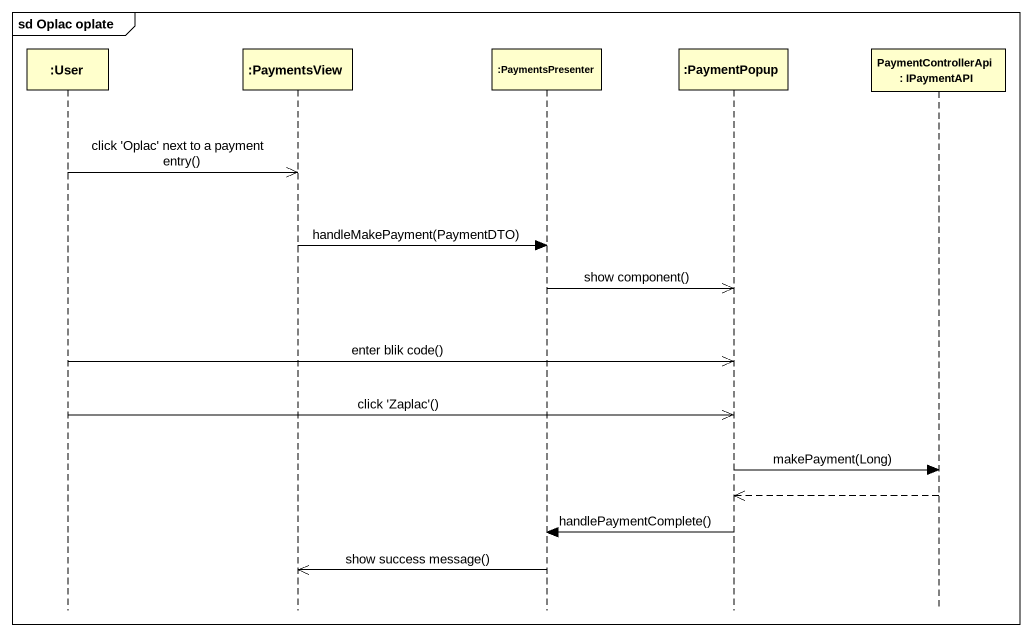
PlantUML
@startuml
mainframe sd Oplac oplate
hide footbox
participant ":User" as User
participant ":PaymentsView" as PaymentsView
participant ":PaymentsPresenter" as PaymentsPresenter
participant ":PaymentPopup" as PaymentPopup
participant "PaymentControllerApi : IPaymentAPI" as PaymentControllerApi

User ->> PaymentsView : click 'Oplac' next to a payment entry()
PaymentsView -> PaymentsPresenter : handleMakePayment(PaymentDTO)
PaymentsPresenter ->> PaymentPopup : show component()
User ->> PaymentPopup : enter blik code()
User ->> PaymentPopup : click 'Zaplac'()
PaymentPopup -> PaymentControllerApi : makePayment(Long)
PaymentControllerApi -->> PaymentPopup
PaymentPopup -> PaymentsPresenter : handlePaymentComplete()
PaymentsPresenter ->> PaymentsView : show success message()
@enduml
